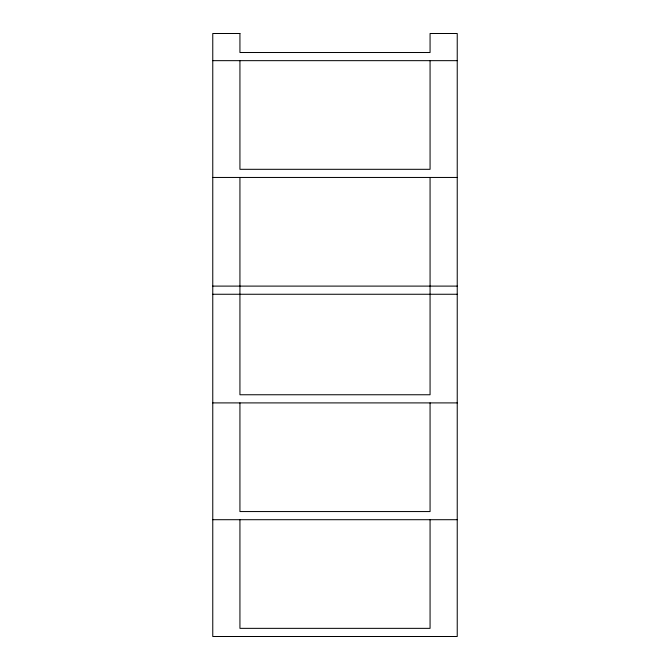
<?xml version="1.0" encoding="UTF-8"?>
<svg xmlns="http://www.w3.org/2000/svg" width="670" height="670" viewBox="0 0 670 670"><rect width="100%" height="100%" fill="white"/><g stroke="black" fill="none" stroke-linecap="round" stroke-linejoin="round"><path stroke-width="1" d="M212.767 60.66L457.233 60.66M212.767 177.458L457.233 177.458M212.767 286.107L457.233 286.107M212.767 294.256L457.233 294.256M212.767 402.904L457.233 402.904M212.767 519.702L457.233 519.702M430.065 60.66L430.065 169.309L239.935 169.309L239.935 60.66M430.065 177.458L430.065 394.756L239.935 394.756L239.935 177.458M430.065 402.904L430.065 511.553L239.935 511.553L239.935 402.904M430.065 519.702L430.065 628.351L239.935 628.351L239.935 519.702M239.935 33.5L212.767 33.5L212.767 636.5L457.233 636.5L457.233 33.5L430.065 33.5L430.065 52.511L239.935 52.511L239.935 33.5"/></g></svg>
